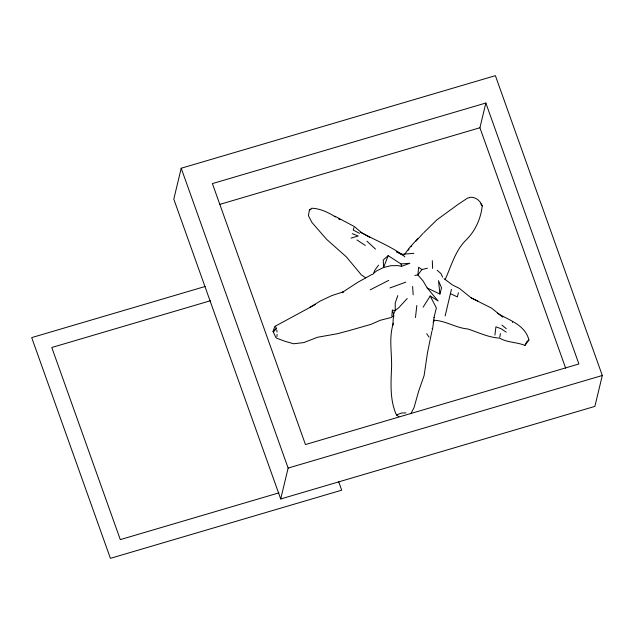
<?xml version="1.0" encoding="UTF-8"?>
<svg xmlns="http://www.w3.org/2000/svg" width="634" height="634" viewBox="0 0 634 634"><rect width="100%" height="100%" fill="white"/><g stroke="black" fill="none" stroke-linecap="round" stroke-linejoin="round"><path stroke-width="0.95" d="M412.623 286.386L413.178 294.826M434.131 317.309L432.459 330.06M432.174 329.173L432.214 328.452M431.952 330.956L427.506 352.678L424.114 375.55L418.67 391.146L414.01 407.749L410.8 413.764M276.939 336.67L277.082 334.348M392.834 325.377L393.555 314.123L392.351 310.153L395.228 310.533L398.841 307.625L407.226 298.495M393.373 323.197C388.729 337.526 391.883 352.147 391.598 366.888C390.909 382.841 389.704 400.046 396.416 414.937L398.857 416.649M391.82 315.922L392.351 310.153M415.476 317.555L416.823 305.469M494.908 335.132L495.923 326.803L501.32 328.832L506.186 332.161M397.795 295.595L395.236 302.973L395.228 310.533L393.555 314.123L393.706 315.423L391.194 317.483L380.305 320.273L370.771 324.426L348.549 330.766L337.209 333.769L317.618 337.24L303.718 342.606L293.653 343.763L285.134 341.346L276.717 338.231L275.814 337.367L273.048 331.479L274.823 326.423L315.55 304.407M499.782 337.145L500.416 333.603M469.548 197.356C475.151 196.477 480.429 200.724 482.244 205.828C480.786 219.126 474.945 231.695 465.205 240.904C454.879 251.666 451.178 266.415 445.1 279.618M451.408 289.421L445.147 315.962M181.213 168.24L173.795 199.147L280.711 498.974L594.882 406.394L602.3 375.494L495.384 75.66L181.213 168.24L288.129 468.074L280.711 498.974M565.663 368.195L479.914 127.743L485.85 103.017L212.406 183.598L305.461 444.561L578.905 363.979L485.85 103.017M433.981 317.555L436.366 307.934L430.193 295.991L423.108 307.189M458.398 292.742L457.376 296.926L450.417 293.645M439.909 294.057L441.533 287.82L438.506 280.696L439.909 294.057L427.221 288.018L423.06 280.917L417.861 274.942L418.646 267.239L421.927 269.561L427.443 268.214M372.855 274.34L373.878 273.064L374.575 270.583L378.546 265.163M353.938 227.614L353.217 230.047L359.502 233.344M433.339 320.218C445.456 320.527 455.775 327.929 467.86 328.991C478.234 332.39 488.735 337.526 499.6 338.128C507.374 342.725 516.805 342.003 524.92 345.419L526.902 341.544L528.922 340.038C525.237 324.782 509.213 320.352 497.325 313.18M388.174 255.676L383.261 259.988L383.578 267.485L390.75 265.717L398.017 265.606L401.568 266.375L409.849 263.268L401.013 263.958L388.174 255.676L383.578 267.485L376.747 270.845L373.878 273.064M433.387 322.048L433.918 321.153L433.149 322.294M408.288 250.192L409.081 249.011M404.46 254.559L409.572 247.609L417.782 238.661M528.922 340.038L524.92 345.419M421.927 269.561L417.861 274.942L414.834 275.441M273.476 331.962L276.448 328.349L275.307 326.462M415.516 241.562L423.068 233.375M410.777 246.84L411.68 245.841M365.731 277.827L361.356 274.902L346.457 256.976L326.47 239.192L311.936 222.455L308.425 215.711L309.392 210.005L311.738 208.237C320.313 208.507 328.364 212.477 335.505 216.939M423.726 232.726L436.977 219.768L458.049 204.433L467.646 198.03L469.192 197.808M273.048 331.479L276.448 328.349M342.162 292.472L357.774 282.312L372.142 274.324M309.923 307.276L320.4 300.96L331.891 295.555L343.596 291.775L342.138 292.583M396.416 414.937L401.718 413.003L405.966 412.892M370.232 289.817L388.753 280.363M389.902 287.947L405.784 282.146M309.392 210.005L311.001 209.458M219.76 204.402L479.914 127.743M205.17 286.481L31.7 337.605L110.411 558.34L341.702 490.177L338.714 481.8M210.369 300.762L51.79 347.495L120.302 539.613L278.881 492.88M288.129 468.074L602.3 375.494M351.062 238.099L358.25 235.999L352.235 233.645M413.844 253.354L401.417 254.329L396.242 251.579L402.923 255.098L404.864 256.873M369.947 237.425L360.675 232.25C374.726 239.977 389.704 245.865 402.923 255.098M502.802 317.182L491.612 308.156L471.197 297.901L459.468 288.43L452.438 284.943L444.069 278.659M471.197 297.901L477.767 300.96M334.911 216.202L354.327 226.536L361.673 232.789M338.477 218.778L339.967 219.697M430.193 295.991L438.126 300.984L427.221 288.018M357.013 239.985L365.319 245.445M501.946 325.131L506.289 328.674M437.183 270.258L440.955 273.563L442.619 277.113M366.92 241.182L375.55 249.114M480.683 203.863L482.252 205.868M426.745 333.73L429.044 337.114M401.013 263.958L401.568 266.375M512.423 321.644L512.581 322.516M276.828 330.037L277.05 332.081M432.301 260.661L432.61 268.451M393.706 315.423L393.754 316.834"/></g></svg>
